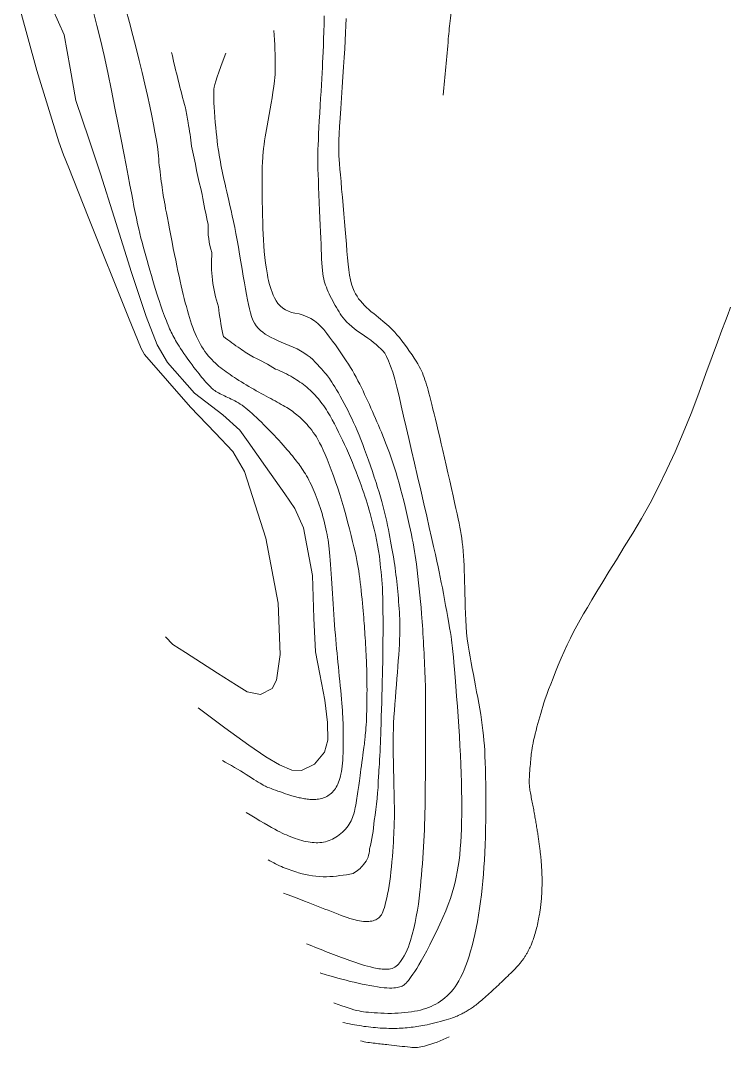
# Model space of a CAD drawing. Header units: inches. Extents: x 115425 to 116786, y 150085 to 152399.
# Drawn here: x 115875.9 to 115943.2, y 150157.3 to 150254.5 of the extents above; entities that cross this region are included whole.
import ezdxf

# ---------------------------------------------------------------- set-up
doc = ezdxf.new("R2010")
doc.units = ezdxf.units.IN
doc.header["$MEASUREMENT"] = 0
doc.layers.add('Contour', color=7, linetype='Continuous', lineweight=0, true_color=0xbed2ff)

msp = doc.modelspace()

# ---------------------------------------------------------------- linework, layer by layer
at = {"layer": 'Contour'}
for points in [[(115915.942, 150247.495, 0.006231), (115916.445, 150252.817, -0.005094), (115916.638, 150254.759, -0.002157), (115917.149, 150259.25, 0.00919), (115917.255, 150260.305, 0.012663), (115917.29, 150260.944, 0.002359), (115917.378, 150264.373, 0.020949), (115917.257, 150270.145, -0.020901), (115917.135, 150275.931, -0.021069), (115917.261, 150277.94, -0.015712), (115917.628, 150280.615, -0.04858), (115918.311, 150283.134, -0.055358), (115919.355, 150285.175, -0.040255), (115920.72, 150286.921, -0.044912), (115922.192, 150288.257, -0.014557), (115923.992, 150289.537, 0.007553), (115927.495, 150291.955, 0.010387), (115929.153, 150293.188, 0.006599), (115932.194, 150295.617)], [(115903.029, 150167.091, 0.010628), (115907.114, 150165.494, 0.031213), (115909.377, 150164.821, 0.056238), (115910.681, 150164.671, 0.228257), (115911.725, 150165.171, 0.100624), (115912.876, 150167.413, 0.042543), (115913.752, 150171.994, 0.023058), (115914.248, 150180.574, 0.002912), (115914.3, 150189.44, 0.008827), (115914.248, 150192.364, 0.01038), (115913.912, 150198.344, 0.013122), (115913.425, 150203.057, 0.020484), (115912.875, 150206.256, 0.014413), (115911.779, 150210.735, 0.026663), (115910.505, 150214.55, 0.018766), (115908.212, 150219.783, 0.031542), (115906.786, 150222.311, 0.025079), (115904.645, 150225.266, 0.188983), (115901.908, 150226.834, -0.254072), (115899.981, 150228.282, -0.066), (115899.31, 150230.471, -0.034132), (115898.883, 150234.863, -0.007197), (115898.811, 150239.86, -0.019356), (115898.883, 150241.718, -0.031482), (115899.288, 150244.586, 0.021116), (115899.981, 150248.846, 0.029721), (115900.051, 150250.03, 0.017822), (115899.924, 150253.598)], [(115899.372, 150175.041, 0.004528), (115900.817, 150174.306, 0.008317), (115902.267, 150173.803, 0.06144), (115904.913, 150173.429, 0.035195), (115907.433, 150173.747, 0.098258), (115908.423, 150174.598, 0.196606), (115908.969, 150176.07, 0.058899), (115909.429, 150178.754, 0.033864), (115909.836, 150182.963, 0.002821), (115909.918, 150184.124, 0.010248), (115910.051, 150187.28, 0.00381), (115910.211, 150192.617, 0.002255), (115910.266, 150197.001, 0.006369), (115910.211, 150200.818, 0.007314), (115909.918, 150203.816, 0.034015), (115909.038, 150207.847, 0.024823), (115908.215, 150210.442, 0.021437), (115906.791, 150213.997, 0.015237), (115905.253, 150217.115, 0.023598), (115904.251, 150218.586, 0.046173), (115903.039, 150219.813, 0.044714), (115901.711, 150220.734, 0.047767), (115900.081, 150221.536, 0.026731), (115898.002, 150222.671, -0.033279), (115896.729, 150223.467, -0.00421), (115895.164, 150224.602), (115895.077, 150224.834, -0.015788), (115894.675, 150227.433, -0.100015), (115894.059, 150232.575, -0.093737), (115893.698, 150235.243, -0.00875), (115893.129, 150238.057, -0.008341), (115892.135, 150242.663, 0.016044), (115891.797, 150244.867, 0.016486), (115891.549, 150246.275, -0.010041), (115890.235, 150251.527)], [(115916.535, 150158.274, -0.049545), (115914.185, 150157.391, -0.092418), (115912.835, 150157.288, -0.001537), (115910.798, 150157.515, 0.00242), (115909.505, 150157.658, -0.035761), (115908.133, 150157.889)]]:
    msp.add_lwpolyline(points, format="xyb", dxfattribs=at)
for points in [[(115889.651, 150196.177), (115890.371, 150195.454), (115891.544, 150194.669), (115894.572, 150192.721), (115896.378, 150191.586), (115897.405, 150190.963), (115898.653, 150190.703), (115899.75, 150191.256), (115900.19, 150192.062), (115900.532, 150194.478), (115900.336, 150199.346), (115899.164, 150205.51), (115897.15, 150211.831), (115896.038, 150213.71), (115894.358, 150215.497), (115892.032, 150217.908), (115887.677, 150222.916), (115887.343, 150223.473), (115886.161, 150226.424), (115882.347, 150235.956), (115880.494, 150240.586), (115880.002, 150241.813), (115879.551, 150243.074), (115877.462, 150249.819), (115875.935, 150255.464)], [(115878.994, 150255.588), (115880.077, 150253.196), (115880.625, 150250.024), (115881.169, 150246.971), (115882.394, 150243.358), (115883.514, 150240.04), (115884.805, 150235.92), (115886.445, 150230.667), (115887.844, 150226.515), (115888.887, 150223.834), (115889.858, 150222.163), (115892.404, 150219.245), (115895.081, 150217.184), (115896.703, 150215.731), (115897.502, 150214.626), (115899.145, 150212.314), (115900.963, 150209.717), (115901.91, 150208.33), (115902.736, 150206.497), (115903.571, 150201.984), (115903.697, 150197.947), (115903.864, 150194.759), (115904.264, 150192.642), (115904.743, 150190.171), (115904.999, 150188.039), (115905.036, 150186.364), (115904.719, 150185.234), (115903.766, 150184.118), (115902.535, 150183.495), (115901.617, 150183.532), (115900.448, 150184.045), (115899.175, 150184.802), (115897.568, 150185.904), (115895.267, 150187.535), (115892.751, 150189.438)], [(115895.047, 150184.446), (115895.303, 150184.301), (115895.599, 150184.134), (115895.899, 150183.965), (115896.192, 150183.796), (115896.477, 150183.63), (115896.755, 150183.464), (115897.025, 150183.301), (115897.288, 150183.138), (115897.544, 150182.977), (115897.792, 150182.818), (115898.026, 150182.666), (115898.242, 150182.529), (115898.439, 150182.406), (115898.617, 150182.298), (115898.775, 150182.203), (115898.915, 150182.123), (115899.036, 150182.058), (115899.138, 150182.006), (115899.241, 150181.959), (115899.365, 150181.907), (115899.511, 150181.848), (115899.677, 150181.784), (115899.865, 150181.714), (115900.074, 150181.638), (115900.304, 150181.557), (115900.555, 150181.469), (115900.806, 150181.383), (115901.038, 150181.305), (115901.25, 150181.235), (115901.442, 150181.173), (115901.614, 150181.119), (115901.766, 150181.072), (115901.898, 150181.034), (115902.011, 150181.003), (115902.114, 150180.977), (115902.222, 150180.951), (115902.333, 150180.926), (115902.447, 150180.902), (115902.565, 150180.877), (115902.686, 150180.854), (115902.811, 150180.831), (115902.939, 150180.808), (115903.069, 150180.788), (115903.201, 150180.772), (115903.335, 150180.761), (115903.47, 150180.755), (115903.606, 150180.752), (115903.744, 150180.755), (115903.884, 150180.761), (115904.025, 150180.773), (115904.165, 150180.79), (115904.301, 150180.814), (115904.435, 150180.846), (115904.564, 150180.885), (115904.691, 150180.931), (115904.814, 150180.985), (115904.934, 150181.046), (115905.05, 150181.114), (115905.163, 150181.19), (115905.271, 150181.273), (115905.375, 150181.364), (115905.475, 150181.462), (115905.57, 150181.568), (115905.662, 150181.682), (115905.748, 150181.803), (115905.831, 150181.931), (115905.909, 150182.069), (115905.982, 150182.221), (115906.05, 150182.385), (115906.114, 150182.561), (115906.173, 150182.751), (115906.226, 150182.953), (115906.275, 150183.168), (115906.319, 150183.395), (115906.359, 150183.639), (115906.393, 150183.903), (115906.423, 150184.187), (115906.447, 150184.491), (115906.467, 150184.815), (115906.482, 150185.159), (115906.491, 150185.523), (115906.496, 150185.907), (115906.498, 150186.294), (115906.497, 150186.666), (115906.494, 150187.024), (115906.489, 150187.366), (115906.482, 150187.695), (115906.473, 150188.008), (115906.461, 150188.308), (115906.447, 150188.592), (115906.431, 150188.88), (115906.411, 150189.191), (115906.387, 150189.524), (115906.359, 150189.88), (115906.327, 150190.258), (115906.292, 150190.658), (115906.253, 150191.081), (115906.21, 150191.526), (115906.166, 150191.98), (115906.122, 150192.43), (115906.079, 150192.876), (115906.036, 150193.318), (115905.993, 150193.755), (115905.951, 150194.188), (115905.91, 150194.616), (115905.868, 150195.041), (115905.828, 150195.469), (115905.789, 150195.907), (115905.751, 150196.357), (115905.714, 150196.818), (115905.678, 150197.291), (115905.643, 150197.774), (115905.61, 150198.268), (115905.577, 150198.773), (115905.546, 150199.28), (115905.514, 150199.778), (115905.483, 150200.267), (115905.452, 150200.747), (115905.422, 150201.219), (115905.392, 150201.681), (115905.362, 150202.136), (115905.333, 150202.581), (115905.303, 150203.01), (115905.272, 150203.415), (115905.24, 150203.796), (115905.206, 150204.154), (115905.171, 150204.487), (115905.135, 150204.797), (115905.097, 150205.082), (115905.059, 150205.344), (115905.017, 150205.597), (115904.969, 150205.856), (115904.916, 150206.121), (115904.858, 150206.393), (115904.794, 150206.671), (115904.725, 150206.954), (115904.65, 150207.244), (115904.57, 150207.541), (115904.487, 150207.836), (115904.401, 150208.125), (115904.313, 150208.405), (115904.224, 150208.679), (115904.133, 150208.945), (115904.04, 150209.204), (115903.945, 150209.456), (115903.848, 150209.7), (115903.749, 150209.937), (115903.649, 150210.168), (115903.547, 150210.391), (115903.444, 150210.608), (115903.34, 150210.819), (115903.234, 150211.022), (115903.126, 150211.219), (115903.017, 150211.409), (115902.908, 150211.592), (115902.8, 150211.768), (115902.693, 150211.937), (115902.588, 150212.1), (115902.483, 150212.256), (115902.38, 150212.405), (115902.277, 150212.547), (115902.176, 150212.682), (115902.07, 150212.82), (115901.952, 150212.969), (115901.823, 150213.129), (115901.682, 150213.3), (115901.53, 150213.483), (115901.366, 150213.676), (115901.191, 150213.882), (115901.004, 150214.098), (115900.808, 150214.322), (115900.604, 150214.55), (115900.394, 150214.783), (115900.175, 150215.02), (115899.95, 150215.261), (115899.717, 150215.506), (115899.477, 150215.756), (115899.23, 150216.009), (115898.983, 150216.259), (115898.744, 150216.497), (115898.512, 150216.722), (115898.288, 150216.936), (115898.073, 150217.137), (115897.864, 150217.327), (115897.664, 150217.504), (115897.471, 150217.669), (115897.284, 150217.823), (115897.1, 150217.966), (115896.918, 150218.1), (115896.739, 150218.222), (115896.563, 150218.335), (115896.389, 150218.437), (115896.218, 150218.529), (115896.05, 150218.61), (115895.885, 150218.686), (115895.724, 150218.761), (115895.566, 150218.836), (115895.411, 150218.909), (115895.261, 150218.982), (115895.113, 150219.054), (115894.969, 150219.126), (115894.829, 150219.196), (115894.694, 150219.267), (115894.565, 150219.34), (115894.444, 150219.414), (115894.329, 150219.49), (115894.222, 150219.567), (115894.121, 150219.646), (115894.027, 150219.727), (115893.94, 150219.809), (115893.854, 150219.897), (115893.762, 150219.992), (115893.666, 150220.096), (115893.565, 150220.207), (115893.458, 150220.327), (115893.347, 150220.456), (115893.231, 150220.592), (115893.109, 150220.737), (115892.98, 150220.894), (115892.841, 150221.069), (115892.691, 150221.26), (115892.531, 150221.47), (115892.361, 150221.696), (115892.181, 150221.939), (115891.99, 150222.2), (115891.789, 150222.478), (115891.59, 150222.756), (115891.406, 150223.018), (115891.238, 150223.262), (115891.084, 150223.49), (115890.944, 150223.702), (115890.82, 150223.896), (115890.711, 150224.074), (115890.617, 150224.235), (115890.531, 150224.389), (115890.446, 150224.545), (115890.364, 150224.703), (115890.283, 150224.864), (115890.204, 150225.027), (115890.127, 150225.192), (115890.051, 150225.359), (115889.977, 150225.529), (115889.903, 150225.706), (115889.825, 150225.897), (115889.744, 150226.102), (115889.66, 150226.321), (115889.573, 150226.554), (115889.483, 150226.8), (115889.39, 150227.061), (115889.293, 150227.335), (115889.192, 150227.628), (115889.086, 150227.948), (115888.973, 150228.293), (115888.854, 150228.664), (115888.73, 150229.061), (115888.599, 150229.483), (115888.463, 150229.931), (115888.321, 150230.405), (115888.179, 150230.886), (115888.042, 150231.357), (115887.911, 150231.816), (115887.786, 150232.264), (115887.666, 150232.702), (115887.552, 150233.128), (115887.443, 150233.544), (115887.34, 150233.948), (115887.238, 150234.364), (115887.133, 150234.814), (115887.025, 150235.297), (115886.913, 150235.814), (115886.797, 150236.364), (115886.679, 150236.948), (115886.556, 150237.566), (115886.431, 150238.217), (115886.29, 150238.954), (115886.121, 150239.827), (115885.926, 150240.836), (115885.702, 150241.983), (115885.452, 150243.266), (115885.174, 150244.686), (115884.868, 150246.242), (115884.536, 150247.936), (115884.191, 150249.641), (115883.849, 150251.236), (115883.51, 150252.719), (115883.175, 150254.09), (115882.843, 150255.351)], [(115885.912, 150255.633), (115886.251, 150254.372), (115886.574, 150253.142), (115886.881, 150251.944), (115887.171, 150250.776), (115887.444, 150249.639), (115887.702, 150248.533), (115887.943, 150247.457), (115888.163, 150246.445), (115888.356, 150245.528), (115888.524, 150244.706), (115888.665, 150243.979), (115888.78, 150243.347), (115888.868, 150242.81), (115888.931, 150242.368), (115888.967, 150242.021), (115888.991, 150241.721), (115889.018, 150241.421), (115889.046, 150241.12), (115889.077, 150240.817), (115889.11, 150240.514), (115889.145, 150240.21), (115889.182, 150239.905), (115889.221, 150239.6), (115889.261, 150239.3), (115889.3, 150239.013), (115889.339, 150238.74), (115889.377, 150238.479), (115889.415, 150238.231), (115889.451, 150237.996), (115889.488, 150237.774), (115889.523, 150237.565), (115889.564, 150237.335), (115889.616, 150237.05), (115889.678, 150236.711), (115889.752, 150236.317), (115889.837, 150235.869), (115889.933, 150235.366), (115890.04, 150234.809), (115890.158, 150234.197), (115890.28, 150233.569), (115890.399, 150232.967), (115890.515, 150232.389), (115890.628, 150231.836), (115890.738, 150231.307), (115890.844, 150230.803), (115890.948, 150230.323), (115891.049, 150229.868), (115891.148, 150229.432), (115891.246, 150229.009), (115891.344, 150228.599), (115891.442, 150228.202), (115891.54, 150227.818), (115891.637, 150227.447), (115891.734, 150227.089), (115891.83, 150226.744), (115891.928, 150226.411), (115892.03, 150226.088), (115892.134, 150225.776), (115892.242, 150225.473), (115892.354, 150225.181), (115892.469, 150224.899), (115892.587, 150224.628), (115892.709, 150224.367), (115892.835, 150224.115), (115892.967, 150223.873), (115893.105, 150223.64), (115893.248, 150223.415), (115893.398, 150223.2), (115893.553, 150222.994), (115893.714, 150222.797), (115893.881, 150222.609), (115894.051, 150222.43), (115894.22, 150222.258), (115894.39, 150222.094), (115894.559, 150221.937), (115894.728, 150221.789), (115894.898, 150221.647), (115895.067, 150221.514), (115895.236, 150221.388), (115895.409, 150221.264), (115895.59, 150221.137), (115895.779, 150221.008), (115895.976, 150220.875), (115896.182, 150220.739), (115896.396, 150220.6), (115896.618, 150220.459), (115896.848, 150220.314), (115897.082, 150220.169), (115897.316, 150220.026), (115897.551, 150219.886), (115897.786, 150219.748), (115898.021, 150219.613), (115898.257, 150219.48), (115898.492, 150219.349), (115898.728, 150219.221), (115898.961, 150219.095), (115899.189, 150218.973), (115899.411, 150218.852), (115899.628, 150218.735), (115899.839, 150218.621), (115900.044, 150218.509), (115900.244, 150218.4), (115900.438, 150218.293), (115900.625, 150218.189), (115900.805, 150218.086), (115900.977, 150217.985), (115901.141, 150217.885), (115901.297, 150217.786), (115901.446, 150217.689), (115901.587, 150217.593), (115901.72, 150217.498), (115901.849, 150217.401), (115901.981, 150217.299), (115902.113, 150217.191), (115902.247, 150217.078), (115902.382, 150216.96), (115902.518, 150216.835), (115902.655, 150216.706), (115902.794, 150216.57), (115902.934, 150216.427), (115903.076, 150216.272), (115903.218, 150216.105), (115903.362, 150215.927), (115903.507, 150215.737), (115903.653, 150215.536), (115903.8, 150215.323), (115903.948, 150215.099), (115904.101, 150214.849), (115904.26, 150214.559), (115904.426, 150214.229), (115904.6, 150213.858), (115904.781, 150213.448), (115904.968, 150212.997), (115905.163, 150212.506), (115905.365, 150211.975), (115905.568, 150211.416), (115905.769, 150210.84), (115905.967, 150210.249), (115906.161, 150209.641), (115906.353, 150209.016), (115906.542, 150208.376), (115906.727, 150207.719), (115906.91, 150207.046), (115907.083, 150206.387), (115907.24, 150205.775), (115907.381, 150205.208), (115907.507, 150204.687), (115907.617, 150204.212), (115907.711, 150203.783), (115907.789, 150203.4), (115907.851, 150203.062), (115907.905, 150202.741), (115907.957, 150202.407), (115908.007, 150202.06), (115908.056, 150201.701), (115908.104, 150201.328), (115908.149, 150200.943), (115908.194, 150200.545), (115908.237, 150200.135), (115908.277, 150199.728), (115908.315, 150199.342), (115908.35, 150198.975), (115908.382, 150198.63), (115908.411, 150198.304), (115908.437, 150197.999), (115908.46, 150197.714), (115908.481, 150197.45), (115908.5, 150197.191), (115908.518, 150196.924), (115908.537, 150196.647), (115908.555, 150196.361), (115908.573, 150196.066), (115908.59, 150195.762), (115908.608, 150195.449), (115908.625, 150195.127), (115908.641, 150194.807), (115908.656, 150194.5), (115908.67, 150194.206), (115908.683, 150193.925), (115908.695, 150193.657), (115908.705, 150193.402), (115908.714, 150193.16), (115908.722, 150192.931), (115908.729, 150192.695), (115908.735, 150192.435), (115908.739, 150192.149), (115908.742, 150191.839), (115908.744, 150191.503), (115908.745, 150191.141), (115908.744, 150190.755), (115908.742, 150190.343), (115908.738, 150189.929), (115908.732, 150189.533), (115908.724, 150189.157), (115908.713, 150188.799), (115908.699, 150188.461), (115908.683, 150188.142), (115908.665, 150187.842), (115908.644, 150187.561), (115908.623, 150187.301), (115908.603, 150187.063), (115908.584, 150186.848), (115908.567, 150186.655), (115908.551, 150186.485), (115908.536, 150186.337), (115908.522, 150186.212), (115908.509, 150186.109), (115908.495, 150186.001), (115908.476, 150185.859), (115908.452, 150185.683), (115908.424, 150185.474), (115908.391, 150185.232), (115908.354, 150184.956), (115908.312, 150184.646), (115908.265, 150184.303), (115908.217, 150183.953), (115908.172, 150183.625), (115908.13, 150183.318), (115908.09, 150183.031), (115908.053, 150182.766), (115908.019, 150182.521), (115907.988, 150182.297), (115907.959, 150182.095), (115907.931, 150181.901), (115907.903, 150181.703), (115907.874, 150181.501), (115907.843, 150181.296), (115907.812, 150181.086), (115907.781, 150180.873), (115907.748, 150180.656), (115907.715, 150180.435), (115907.679, 150180.216), (115907.639, 150180.005), (115907.595, 150179.8), (115907.547, 150179.604), (115907.494, 150179.414), (115907.438, 150179.233), (115907.377, 150179.058), (115907.312, 150178.891), (115907.24, 150178.729), (115907.157, 150178.57), (115907.063, 150178.414), (115906.959, 150178.26), (115906.843, 150178.109), (115906.717, 150177.96), (115906.581, 150177.814), (115906.433, 150177.671), (115906.279, 150177.534), (115906.123, 150177.408), (115905.966, 150177.291), (115905.806, 150177.185), (115905.644, 150177.089), (115905.48, 150177.003), (115905.315, 150176.928), (115905.147, 150176.862), (115904.977, 150176.806), (115904.806, 150176.759), (115904.632, 150176.722), (115904.456, 150176.693), (115904.278, 150176.673), (115904.097, 150176.662), (115903.915, 150176.66), (115903.731, 150176.667), (115903.544, 150176.682), (115903.354, 150176.705), (115903.161, 150176.735), (115902.965, 150176.772), (115902.766, 150176.817), (115902.565, 150176.869), (115902.36, 150176.928), (115902.153, 150176.995), (115901.944, 150177.067), (115901.736, 150177.143), (115901.528, 150177.223), (115901.32, 150177.307), (115901.113, 150177.394), (115900.905, 150177.485), (115900.699, 150177.58), (115900.492, 150177.678), (115900.268, 150177.791), (115900.007, 150177.93), (115899.709, 150178.094), (115899.376, 150178.284), (115899.006, 150178.499), (115898.6, 150178.74), (115898.157, 150179.006), (115897.678, 150179.298), (115897.311, 150179.524)], [(115904.696, 150255.007), (115904.678, 150254.225), (115904.658, 150253.492), (115904.637, 150252.809), (115904.616, 150252.175), (115904.593, 150251.592), (115904.57, 150251.058), (115904.546, 150250.573), (115904.52, 150250.096), (115904.491, 150249.584), (115904.461, 150249.037), (115904.428, 150248.455), (115904.392, 150247.838), (115904.354, 150247.185), (115904.314, 150246.498), (115904.271, 150245.775), (115904.23, 150245.063), (115904.194, 150244.406), (115904.163, 150243.805), (115904.138, 150243.259), (115904.118, 150242.77), (115904.103, 150242.335), (115904.093, 150241.957), (115904.088, 150241.634), (115904.089, 150241.308), (115904.094, 150240.921), (115904.104, 150240.473), (115904.118, 150239.964), (115904.138, 150239.394), (115904.162, 150238.762), (115904.191, 150238.069), (115904.225, 150237.315), (115904.26, 150236.552), (115904.292, 150235.832), (115904.321, 150235.153), (115904.347, 150234.518), (115904.37, 150233.925), (115904.391, 150233.374), (115904.408, 150232.866), (115904.422, 150232.401), (115904.438, 150231.973), (115904.459, 150231.576), (115904.485, 150231.211), (115904.517, 150230.878), (115904.554, 150230.577), (115904.596, 150230.308), (115904.644, 150230.07), (115904.697, 150229.865), (115904.756, 150229.673), (115904.823, 150229.476), (115904.897, 150229.276), (115904.979, 150229.072), (115905.069, 150228.863), (115905.166, 150228.65), (115905.27, 150228.433), (115905.382, 150228.212), (115905.499, 150227.991), (115905.616, 150227.774), (115905.734, 150227.562), (115905.854, 150227.354), (115905.975, 150227.151), (115906.096, 150226.952), (115906.219, 150226.757), (115906.343, 150226.567), (115906.48, 150226.376), (115906.644, 150226.181), (115906.834, 150225.981), (115907.05, 150225.777), (115907.293, 150225.567), (115907.562, 150225.353), (115907.857, 150225.134), (115908.179, 150224.911), (115908.504, 150224.687), (115908.809, 150224.469), (115909.095, 150224.256), (115909.362, 150224.048), (115909.61, 150223.844), (115909.838, 150223.646), (115910.047, 150223.453), (115910.236, 150223.266), (115910.418, 150223.036), (115910.602, 150222.719), (115910.79, 150222.313), (115910.982, 150221.819), (115911.176, 150221.236), (115911.374, 150220.566), (115911.575, 150219.807), (115911.779, 150218.96), (115911.991, 150218.041), (115912.216, 150217.067), (115912.454, 150216.036), (115912.705, 150214.95), (115912.968, 150213.808), (115913.245, 150212.611), (115913.534, 150211.358), (115913.837, 150210.049), (115914.132, 150208.766), (115914.402, 150207.592), (115914.645, 150206.525), (115914.863, 150205.566), (115915.055, 150204.715), (115915.22, 150203.972), (115915.36, 150203.336), (115915.473, 150202.809), (115915.574, 150202.329), (115915.675, 150201.834), (115915.777, 150201.324), (115915.88, 150200.8), (115915.983, 150200.262), (115916.087, 150199.709), (115916.191, 150199.141), (115916.296, 150198.559), (115916.397, 150197.994), (115916.487, 150197.475), (115916.568, 150197.004), (115916.639, 150196.579), (115916.7, 150196.202), (115916.751, 150195.872), (115916.792, 150195.589), (115916.823, 150195.353), (115916.853, 150195.093), (115916.889, 150194.735), (115916.931, 150194.28), (115916.979, 150193.729), (115917.034, 150193.081), (115917.095, 150192.336), (115917.162, 150191.494), (115917.235, 150190.555), (115917.308, 150189.577), (115917.376, 150188.616), (115917.438, 150187.672), (115917.493, 150186.746), (115917.543, 150185.838), (115917.587, 150184.947), (115917.625, 150184.073), (115917.657, 150183.217), (115917.683, 150182.384), (115917.701, 150181.578), (115917.712, 150180.8), (115917.716, 150180.049), (115917.712, 150179.326), (115917.701, 150178.63), (115917.683, 150177.962), (115917.657, 150177.322), (115917.623, 150176.705), (115917.579, 150176.107), (115917.524, 150175.529), (115917.459, 150174.969), (115917.384, 150174.429), (115917.299, 150173.908), (115917.204, 150173.406), (115917.099, 150172.924), (115916.974, 150172.437), (115916.822, 150171.923), (115916.641, 150171.381), (115916.432, 150170.812), (115916.195, 150170.216), (115915.93, 150169.592), (115915.637, 150168.941), (115915.315, 150168.263), (115914.99, 150167.597), (115914.684, 150166.986), (115914.398, 150166.429), (115914.131, 150165.926), (115913.885, 150165.477), (115913.658, 150165.081), (115913.45, 150164.74), (115913.263, 150164.453), (115913.092, 150164.206), (115912.936, 150163.986), (115912.795, 150163.792), (115912.667, 150163.624), (115912.555, 150163.483), (115912.456, 150163.369), (115912.372, 150163.281), (115912.303, 150163.219), (115912.235, 150163.172), (115912.156, 150163.128), (115912.066, 150163.087), (115911.965, 150163.048), (115911.852, 150163.013), (115911.729, 150162.98), (115911.595, 150162.949), (115911.449, 150162.922), (115911.285, 150162.901), (115911.094, 150162.892), (115910.877, 150162.893), (115910.633, 150162.904), (115910.363, 150162.927), (115910.065, 150162.96), (115909.742, 150163.004), (115909.392, 150163.059), (115909.026, 150163.122), (115908.657, 150163.192), (115908.285, 150163.267), (115907.909, 150163.349), (115907.529, 150163.436), (115907.146, 150163.53), (115906.759, 150163.629), (115906.369, 150163.735), (115905.995, 150163.838), (115905.66, 150163.932), (115905.363, 150164.015), (115905.104, 150164.089), (115904.883, 150164.152), (115904.7, 150164.206), (115904.555, 150164.25), (115904.448, 150164.283), (115904.318, 150164.327), (115904.297, 150164.334)], [(115906.758, 150254.733), (115906.739, 150254.068), (115906.71, 150253.385), (115906.675, 150252.652), (115906.633, 150251.87), (115906.585, 150251.038), (115906.53, 150250.156), (115906.469, 150249.225), (115906.401, 150248.244), (115906.327, 150247.213), (115906.255, 150246.209), (115906.195, 150245.306), (115906.145, 150244.504), (115906.108, 150243.804), (115906.081, 150243.206), (115906.066, 150242.709), (115906.063, 150242.314), (115906.07, 150242.021), (115906.087, 150241.743), (115906.112, 150241.394), (115906.143, 150240.974), (115906.183, 150240.484), (115906.229, 150239.923), (115906.283, 150239.292), (115906.344, 150238.589), (115906.413, 150237.816), (115906.484, 150237.019), (115906.551, 150236.245), (115906.616, 150235.493), (115906.678, 150234.765), (115906.738, 150234.059), (115906.794, 150233.376), (115906.847, 150232.716), (115906.897, 150232.079), (115906.952, 150231.478), (115907.018, 150230.926), (115907.095, 150230.424), (115907.184, 150229.971), (115907.284, 150229.567), (115907.395, 150229.212), (115907.518, 150228.907), (115907.652, 150228.652), (115907.798, 150228.423), (115907.955, 150228.2), (115908.125, 150227.982), (115908.307, 150227.769), (115908.5, 150227.561), (115908.706, 150227.359), (115908.923, 150227.161), (115909.152, 150226.969), (115909.384, 150226.782), (115909.608, 150226.599), (115909.825, 150226.421), (115910.035, 150226.247), (115910.237, 150226.078), (115910.432, 150225.914), (115910.619, 150225.754), (115910.799, 150225.598), (115910.98, 150225.432), (115911.172, 150225.241), (115911.373, 150225.023), (115911.585, 150224.781), (115911.808, 150224.512), (115912.04, 150224.218), (115912.283, 150223.898), (115912.536, 150223.553), (115912.784, 150223.205), (115913.009, 150222.878), (115913.213, 150222.573), (115913.396, 150222.288), (115913.556, 150222.024), (115913.695, 150221.782), (115913.813, 150221.56), (115913.908, 150221.359), (115913.992, 150221.164), (115914.074, 150220.96), (115914.155, 150220.746), (115914.234, 150220.522), (115914.311, 150220.289), (115914.387, 150220.046), (115914.461, 150219.793), (115914.534, 150219.531), (115914.609, 150219.246), (115914.693, 150218.925), (115914.784, 150218.568), (115914.883, 150218.175), (115914.99, 150217.745), (115915.104, 150217.28), (115915.227, 150216.779), (115915.357, 150216.241), (115915.493, 150215.672), (115915.635, 150215.077), (115915.781, 150214.456), (115915.932, 150213.808), (115916.088, 150213.135), (115916.249, 150212.435), (115916.414, 150211.709), (115916.585, 150210.956), (115916.751, 150210.218), (115916.904, 150209.534), (115917.044, 150208.904), (115917.17, 150208.329), (115917.284, 150207.807), (115917.384, 150207.341), (115917.471, 150206.928), (115917.545, 150206.569), (115917.609, 150206.23), (115917.669, 150205.874), (115917.722, 150205.502), (115917.771, 150205.113), (115917.814, 150204.708), (115917.851, 150204.286), (115917.884, 150203.848), (115917.91, 150203.394), (115917.934, 150202.921), (115917.955, 150202.426), (115917.975, 150201.91), (115917.993, 150201.372), (115918.009, 150200.813), (115918.024, 150200.232), (115918.037, 150199.63), (115918.048, 150199.007), (115918.064, 150198.378), (115918.091, 150197.759), (115918.131, 150197.15), (115918.182, 150196.552), (115918.245, 150195.964), (115918.32, 150195.386), (115918.406, 150194.818), (115918.504, 150194.26), (115918.608, 150193.708), (115918.712, 150193.157), (115918.815, 150192.607), (115918.918, 150192.058), (115919.021, 150191.51), (115919.123, 150190.963), (115919.226, 150190.418), (115919.328, 150189.873), (115919.425, 150189.334), (115919.513, 150188.807), (115919.593, 150188.291), (115919.664, 150187.786), (115919.726, 150187.292), (115919.779, 150186.809), (115919.823, 150186.338), (115919.859, 150185.877), (115919.888, 150185.396), (115919.914, 150184.861), (115919.937, 150184.273), (115919.955, 150183.631), (115919.971, 150182.936), (115919.983, 150182.188), (115919.991, 150181.386), (115919.996, 150180.531), (115919.996, 150179.662), (115919.99, 150178.821), (115919.978, 150178.007), (115919.959, 150177.22), (115919.935, 150176.461), (115919.904, 150175.728), (115919.867, 150175.023), (115919.823, 150174.345), (115919.773, 150173.683), (115919.714, 150173.025), (115919.647, 150172.373), (115919.573, 150171.725), (115919.49, 150171.081), (115919.399, 150170.442), (115919.301, 150169.808), (115919.194, 150169.179), (115919.08, 150168.565), (115918.959, 150167.979), (115918.833, 150167.419), (115918.701, 150166.885), (115918.562, 150166.379), (115918.417, 150165.899), (115918.266, 150165.447), (115918.108, 150165.021), (115917.946, 150164.621), (115917.78, 150164.246), (115917.611, 150163.897), (115917.438, 150163.574), (115917.261, 150163.276), (115917.081, 150163.004), (115916.897, 150162.757), (115916.709, 150162.535), (115916.518, 150162.333), (115916.321, 150162.142), (115916.12, 150161.965), (115915.914, 150161.799), (115915.703, 150161.646), (115915.488, 150161.506), (115915.268, 150161.378), (115915.043, 150161.262), (115914.811, 150161.156), (115914.57, 150161.059), (115914.321, 150160.969), (115914.063, 150160.887), (115913.796, 150160.814), (115913.521, 150160.748), (115913.237, 150160.69), (115912.944, 150160.64), (115912.644, 150160.598), (115912.338, 150160.563), (115912.027, 150160.535), (115911.709, 150160.515), (115911.386, 150160.501), (115911.058, 150160.494), (115910.723, 150160.495), (115910.383, 150160.503), (115910.049, 150160.516), (115909.733, 150160.532), (115909.433, 150160.55), (115909.152, 150160.572), (115908.888, 150160.596), (115908.641, 150160.624), (115908.412, 150160.654), (115908.2, 150160.687), (115907.988, 150160.728), (115907.759, 150160.78), (115907.512, 150160.844), (115907.248, 150160.92), (115906.966, 150161.007), (115906.667, 150161.107), (115906.35, 150161.217), (115906.016, 150161.34), (115905.675, 150161.468), (115905.604, 150161.494)], [(115895.364, 150251.455), (115895.119, 150250.791), (115894.904, 150250.195), (115894.72, 150249.668), (115894.566, 150249.209), (115894.442, 150248.82), (115894.349, 150248.498), (115894.286, 150248.246), (115894.253, 150248.062), (115894.239, 150247.89), (115894.232, 150247.671), (115894.232, 150247.407), (115894.24, 150247.097), (115894.254, 150246.74), (115894.276, 150246.338), (115894.305, 150245.89), (115894.34, 150245.395), (115894.381, 150244.891), (115894.422, 150244.413), (115894.465, 150243.96), (115894.509, 150243.534), (115894.554, 150243.134), (115894.601, 150242.759), (115894.649, 150242.411), (115894.698, 150242.088), (115894.749, 150241.78), (115894.802, 150241.474), (115894.857, 150241.17), (115894.914, 150240.869), (115894.973, 150240.57), (115895.034, 150240.273), (115895.096, 150239.979), (115895.161, 150239.687), (115895.23, 150239.383), (115895.304, 150239.055), (115895.385, 150238.702), (115895.471, 150238.323), (115895.564, 150237.919), (115895.662, 150237.491), (115895.766, 150237.037), (115895.877, 150236.558), (115895.99, 150236.052), (115896.104, 150235.517), (115896.219, 150234.953), (115896.334, 150234.359), (115896.449, 150233.736), (115896.565, 150233.084), (115896.682, 150232.403), (115896.799, 150231.693), (115896.914, 150230.989), (115897.026, 150230.326), (115897.132, 150229.705), (115897.235, 150229.126), (115897.334, 150228.588), (115897.428, 150228.092), (115897.518, 150227.637), (115897.604, 150227.224), (115897.697, 150226.846), (115897.809, 150226.497), (115897.939, 150226.177), (115898.088, 150225.886), (115898.255, 150225.624), (115898.441, 150225.392), (115898.645, 150225.188), (115898.868, 150225.014), (115899.11, 150224.854), (115899.373, 150224.695), (115899.656, 150224.538), (115899.959, 150224.381), (115900.282, 150224.225), (115900.625, 150224.07), (115900.989, 150223.916), (115901.373, 150223.762), (115901.756, 150223.604), (115902.118, 150223.435), (115902.459, 150223.255), (115902.778, 150223.065), (115903.076, 150222.864), (115903.353, 150222.652), (115903.609, 150222.43), (115903.843, 150222.197), (115904.058, 150221.966), (115904.256, 150221.75), (115904.438, 150221.548), (115904.603, 150221.362), (115904.751, 150221.191), (115904.882, 150221.034), (115904.997, 150220.893), (115905.095, 150220.767), (115905.191, 150220.634), (115905.299, 150220.474), (115905.421, 150220.288), (115905.555, 150220.074), (115905.701, 150219.834), (115905.86, 150219.566), (115906.032, 150219.271), (115906.216, 150218.95), (115906.406, 150218.612), (115906.592, 150218.268), (115906.775, 150217.919), (115906.956, 150217.564), (115907.133, 150217.204), (115907.308, 150216.838), (115907.479, 150216.466), (115907.648, 150216.089), (115907.816, 150215.698), (115907.988, 150215.286), (115908.162, 150214.852), (115908.34, 150214.396), (115908.52, 150213.919), (115908.703, 150213.42), (115908.89, 150212.9), (115909.079, 150212.358), (115909.264, 150211.815), (115909.438, 150211.294), (115909.601, 150210.793), (115909.752, 150210.314), (115909.891, 150209.855), (115910.02, 150209.417), (115910.137, 150209), (115910.242, 150208.604), (115910.34, 150208.219), (115910.434, 150207.838), (115910.524, 150207.459), (115910.611, 150207.082), (115910.693, 150206.709), (115910.772, 150206.338), (115910.846, 150205.969), (115910.917, 150205.604), (115910.984, 150205.244), (115911.048, 150204.892), (115911.109, 150204.549), (115911.167, 150204.213), (115911.221, 150203.887), (115911.272, 150203.568), (115911.32, 150203.258), (115911.365, 150202.956), (115911.407, 150202.657), (115911.448, 150202.354), (115911.487, 150202.047), (115911.525, 150201.737), (115911.561, 150201.423), (115911.595, 150201.105), (115911.629, 150200.784), (115911.66, 150200.459), (115911.69, 150200.133), (115911.718, 150199.807), (115911.743, 150199.482), (115911.767, 150199.157), (115911.788, 150198.834), (115911.807, 150198.511), (115911.824, 150198.188), (115911.839, 150197.867), (115911.85, 150197.532), (115911.854, 150197.171), (115911.852, 150196.783), (115911.843, 150196.369), (115911.828, 150195.928), (115911.807, 150195.461), (115911.779, 150194.967), (115911.745, 150194.447), (115911.707, 150193.907), (115911.667, 150193.356), (115911.625, 150192.792), (115911.581, 150192.217), (115911.536, 150191.63), (115911.488, 150191.031), (115911.439, 150190.421), (115911.388, 150189.798), (115911.339, 150189.18), (115911.299, 150188.58), (115911.266, 150188), (115911.241, 150187.439), (115911.224, 150186.896), (115911.215, 150186.374), (115911.214, 150185.87), (115911.22, 150185.385), (115911.23, 150184.908), (115911.241, 150184.427), (115911.252, 150183.942), (115911.263, 150183.452), (115911.274, 150182.959), (115911.286, 150182.461), (115911.298, 150181.959), (115911.309, 150181.452), (115911.32, 150180.96), (115911.329, 150180.498), (115911.334, 150180.067), (115911.337, 150179.668), (115911.338, 150179.3), (115911.336, 150178.962), (115911.332, 150178.656), (115911.325, 150178.382), (115911.315, 150178.107), (115911.301, 150177.803), (115911.284, 150177.468), (115911.263, 150177.103), (115911.239, 150176.708), (115911.211, 150176.283), (115911.18, 150175.828), (115911.146, 150175.342), (115911.107, 150174.849), (115911.063, 150174.37), (115911.013, 150173.905), (115910.959, 150173.455), (115910.9, 150173.019), (115910.835, 150172.598), (115910.766, 150172.19), (115910.691, 150171.797), (115910.615, 150171.429), (115910.539, 150171.096), (115910.465, 150170.798), (115910.392, 150170.535), (115910.32, 150170.307), (115910.249, 150170.115), (115910.179, 150169.957), (115910.11, 150169.835), (115910.038, 150169.734), (115909.959, 150169.642), (115909.873, 150169.559), (115909.779, 150169.484), (115909.678, 150169.417), (115909.569, 150169.36), (115909.453, 150169.311), (115909.33, 150169.27), (115909.198, 150169.238), (115909.058, 150169.215), (115908.909, 150169.201), (115908.751, 150169.196), (115908.585, 150169.2), (115908.409, 150169.213), (115908.225, 150169.235), (115908.032, 150169.266), (115907.828, 150169.307), (115907.61, 150169.358), (115907.377, 150169.42), (115907.131, 150169.493), (115906.871, 150169.577), (115906.597, 150169.671), (115906.308, 150169.777), (115906.006, 150169.893), (115905.697, 150170.014), (115905.386, 150170.136), (115905.074, 150170.258), (115904.762, 150170.381), (115904.448, 150170.504), (115904.134, 150170.628), (115903.818, 150170.752), (115903.502, 150170.876), (115903.173, 150171.004), (115902.821, 150171.14), (115902.445, 150171.282), (115902.046, 150171.433), (115901.624, 150171.59), (115901.178, 150171.755), (115900.824, 150171.885)], [(115906.459, 150159.635), (115906.651, 150159.592), (115906.877, 150159.543), (115907.103, 150159.497), (115907.33, 150159.452), (115907.556, 150159.411), (115907.782, 150159.371), (115908.006, 150159.334), (115908.23, 150159.3), (115908.453, 150159.267), (115908.674, 150159.238), (115908.895, 150159.21), (115909.115, 150159.185), (115909.334, 150159.162), (115909.55, 150159.142), (115909.765, 150159.125), (115909.977, 150159.109), (115910.187, 150159.097), (115910.396, 150159.086), (115910.602, 150159.079), (115910.806, 150159.074), (115911.008, 150159.071), (115911.208, 150159.071), (115911.407, 150159.073), (115911.603, 150159.077), (115911.797, 150159.085), (115911.989, 150159.094), (115912.18, 150159.106), (115912.368, 150159.12), (115912.555, 150159.137), (115912.741, 150159.155), (115912.926, 150159.175), (115913.11, 150159.197), (115913.293, 150159.221), (115913.475, 150159.246), (115913.656, 150159.274), (115913.836, 150159.303), (115914.022, 150159.336), (115914.222, 150159.375), (115914.435, 150159.42), (115914.662, 150159.472), (115914.901, 150159.529), (115915.155, 150159.593), (115915.421, 150159.663), (115915.702, 150159.739), (115915.977, 150159.816), (115916.231, 150159.889), (115916.462, 150159.958), (115916.67, 150160.023), (115916.857, 150160.084), (115917.021, 150160.142), (115917.162, 150160.195), (115917.282, 150160.245), (115917.39, 150160.293), (115917.497, 150160.343), (115917.603, 150160.395), (115917.71, 150160.447), (115917.815, 150160.502), (115917.92, 150160.558), (115918.024, 150160.615), (115918.128, 150160.674), (115918.231, 150160.735), (115918.333, 150160.797), (115918.435, 150160.86), (115918.536, 150160.925), (115918.637, 150160.992), (115918.737, 150161.06), (115918.836, 150161.129), (115918.935, 150161.2), (115919.036, 150161.276), (115919.143, 150161.358), (115919.255, 150161.446), (115919.373, 150161.542), (115919.495, 150161.645), (115919.624, 150161.754), (115919.758, 150161.87), (115919.897, 150161.993), (115920.039, 150162.12), (115920.181, 150162.248), (115920.324, 150162.378), (115920.467, 150162.509), (115920.611, 150162.641), (115920.754, 150162.774), (115920.899, 150162.909), (115921.043, 150163.044), (115921.188, 150163.182), (115921.334, 150163.32), (115921.479, 150163.459), (115921.626, 150163.599), (115921.773, 150163.741), (115921.92, 150163.884), (115922.067, 150164.028), (115922.216, 150164.173), (115922.358, 150164.312), (115922.487, 150164.44), (115922.604, 150164.557), (115922.709, 150164.662), (115922.801, 150164.755), (115922.88, 150164.837), (115922.947, 150164.907), (115923.001, 150164.965), (115923.049, 150165.018), (115923.096, 150165.071), (115923.143, 150165.125), (115923.189, 150165.18), (115923.235, 150165.236), (115923.28, 150165.292), (115923.325, 150165.348), (115923.369, 150165.406), (115923.413, 150165.463), (115923.456, 150165.522), (115923.499, 150165.581), (115923.541, 150165.641), (115923.583, 150165.701), (115923.624, 150165.762), (115923.665, 150165.824), (115923.705, 150165.886), (115923.745, 150165.949), (115923.784, 150166.013), (115923.823, 150166.077), (115923.861, 150166.142), (115923.899, 150166.208), (115923.936, 150166.274), (115923.973, 150166.34), (115924.009, 150166.408), (115924.044, 150166.476), (115924.08, 150166.544), (115924.114, 150166.614), (115924.148, 150166.684), (115924.182, 150166.754), (115924.215, 150166.825), (115924.248, 150166.897), (115924.28, 150166.969), (115924.313, 150167.048), (115924.349, 150167.137), (115924.387, 150167.237), (115924.427, 150167.348), (115924.47, 150167.47), (115924.516, 150167.603), (115924.564, 150167.747), (115924.614, 150167.903), (115924.665, 150168.064), (115924.714, 150168.228), (115924.76, 150168.395), (115924.805, 150168.563), (115924.848, 150168.734), (115924.888, 150168.908), (115924.927, 150169.083), (115924.964, 150169.261), (115924.998, 150169.435), (115925.03, 150169.598), (115925.058, 150169.75), (115925.083, 150169.892), (115925.106, 150170.023), (115925.126, 150170.143), (115925.142, 150170.252), (115925.156, 150170.35), (115925.168, 150170.444), (115925.18, 150170.537), (115925.191, 150170.631), (115925.202, 150170.725), (115925.212, 150170.819), (115925.222, 150170.913), (115925.231, 150171.008), (115925.24, 150171.102), (115925.248, 150171.197), (115925.256, 150171.293), (115925.264, 150171.388), (115925.271, 150171.484), (115925.278, 150171.58), (115925.284, 150171.676), (115925.29, 150171.772), (115925.295, 150171.869), (115925.3, 150171.966), (115925.304, 150172.063), (115925.308, 150172.16), (115925.311, 150172.258), (115925.315, 150172.355), (115925.317, 150172.453), (115925.319, 150172.552), (115925.321, 150172.65), (115925.322, 150172.749), (115925.323, 150172.848), (115925.323, 150172.947), (115925.323, 150173.046), (115925.322, 150173.146), (115925.321, 150173.245), (115925.32, 150173.345), (115925.318, 150173.446), (115925.315, 150173.546), (115925.312, 150173.647), (115925.309, 150173.748), (115925.305, 150173.849), (115925.301, 150173.95), (115925.296, 150174.052), (115925.291, 150174.154), (115925.285, 150174.256), (115925.279, 150174.358), (115925.273, 150174.461), (115925.266, 150174.563), (115925.258, 150174.666), (115925.25, 150174.77), (115925.242, 150174.873), (115925.233, 150174.977), (115925.224, 150175.081), (115925.214, 150175.185), (115925.204, 150175.29), (115925.193, 150175.395), (115925.182, 150175.501), (115925.171, 150175.608), (115925.159, 150175.716), (115925.147, 150175.823), (115925.134, 150175.932), (115925.121, 150176.041), (115925.107, 150176.152), (115925.093, 150176.263), (115925.079, 150176.376), (115925.064, 150176.489), (115925.048, 150176.603), (115925.033, 150176.719), (115925.017, 150176.835), (115925, 150176.953), (115924.983, 150177.071), (115924.966, 150177.19), (115924.948, 150177.311), (115924.93, 150177.432), (115924.911, 150177.555), (115924.892, 150177.678), (115924.872, 150177.802), (115924.852, 150177.928), (115924.832, 150178.054), (115924.811, 150178.181), (115924.79, 150178.31), (115924.768, 150178.439), (115924.746, 150178.57), (115924.724, 150178.701), (115924.701, 150178.833), (115924.678, 150178.967), (115924.654, 150179.101), (115924.63, 150179.236), (115924.605, 150179.373), (115924.58, 150179.51), (115924.555, 150179.648), (115924.529, 150179.788), (115924.503, 150179.928), (115924.476, 150180.07), (115924.449, 150180.212), (115924.421, 150180.355), (115924.393, 150180.5), (115924.365, 150180.645), (115924.336, 150180.791), (115924.307, 150180.939), (115924.277, 150181.087), (115924.249, 150181.234), (115924.223, 150181.375), (115924.2, 150181.512), (115924.179, 150181.644), (115924.161, 150181.772), (115924.145, 150181.894), (115924.132, 150182.012), (115924.122, 150182.125), (115924.114, 150182.243), (115924.111, 150182.375), (115924.11, 150182.522), (115924.114, 150182.683), (115924.12, 150182.859), (115924.131, 150183.049), (115924.145, 150183.254), (115924.162, 150183.473), (115924.181, 150183.696), (115924.199, 150183.911), (115924.217, 150184.118), (115924.234, 150184.317), (115924.25, 150184.509), (115924.266, 150184.692), (115924.28, 150184.868), (115924.295, 150185.036), (115924.313, 150185.21), (115924.339, 150185.403), (115924.374, 150185.617), (115924.417, 150185.85), (115924.468, 150186.103), (115924.528, 150186.376), (115924.596, 150186.668), (115924.673, 150186.98), (115924.754, 150187.303), (115924.838, 150187.625), (115924.923, 150187.947), (115925.011, 150188.269), (115925.101, 150188.591), (115925.192, 150188.913), (115925.286, 150189.235), (115925.382, 150189.558), (115925.489, 150189.901), (115925.619, 150190.287), (115925.772, 150190.714), (115925.946, 150191.185), (115926.142, 150191.697), (115926.361, 150192.252), (115926.602, 150192.849), (115926.864, 150193.488), (115927.142, 150194.142), (115927.425, 150194.782), (115927.715, 150195.41), (115928.011, 150196.024), (115928.313, 150196.625), (115928.622, 150197.213), (115928.937, 150197.788), (115929.258, 150198.349), (115929.615, 150198.954), (115930.036, 150199.658), (115930.52, 150200.463), (115931.07, 150201.367), (115931.683, 150202.371), (115932.361, 150203.474), (115933.102, 150204.678), (115933.908, 150205.981), (115934.739, 150207.372), (115935.556, 150208.84), (115936.359, 150210.384), (115937.148, 150212.005), (115937.923, 150213.702), (115938.683, 150215.476), (115939.43, 150217.327), (115940.162, 150219.253), (115940.844, 150221.1), (115941.438, 150222.709), (115941.944, 150224.082), (115942.363, 150225.217), (115942.695, 150226.116), (115942.939, 150226.777), (115943.095, 150227.201), (115943.164, 150227.388)]]:
    msp.add_lwpolyline(points, dxfattribs=at)

doc.saveas('drawing.dxf')
